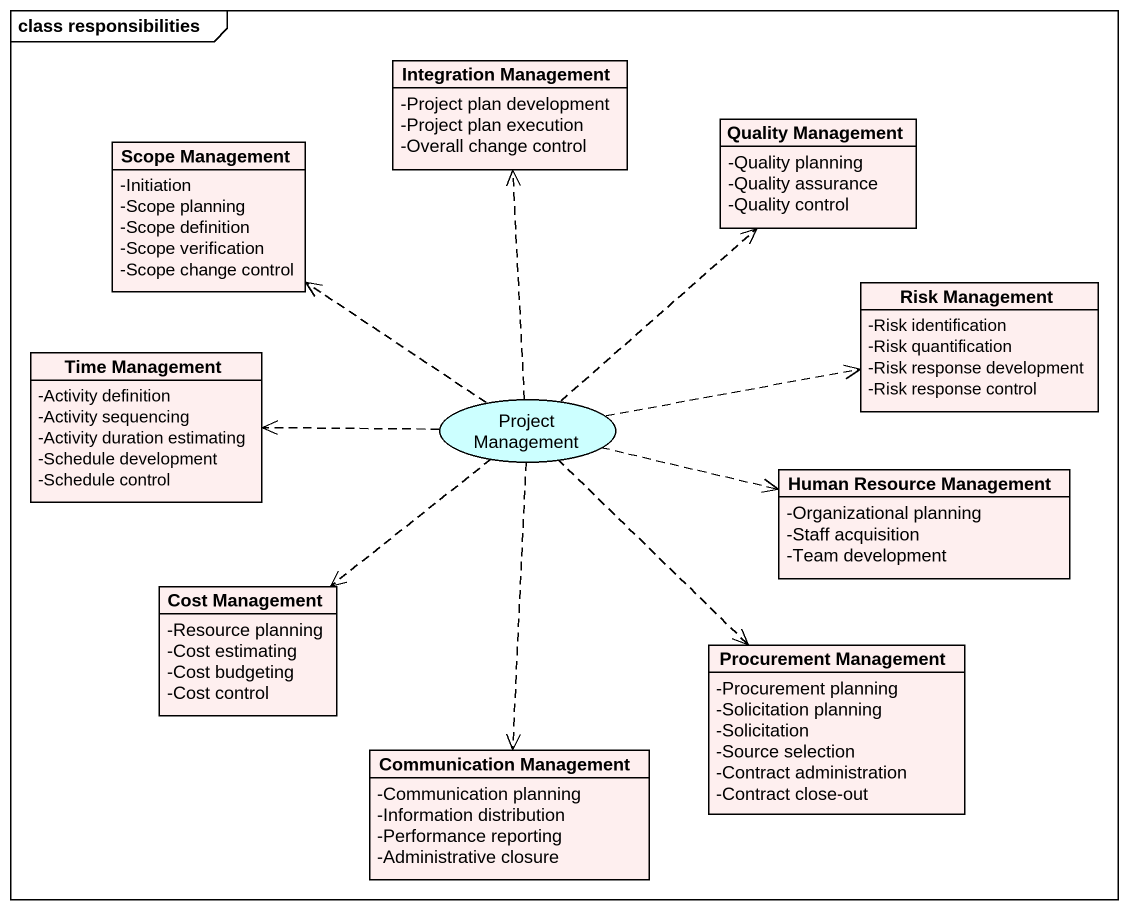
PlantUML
@startuml
mainframe class responsibilities
allowmixing
hide circle
hide empty members
skinparam classAttributeIconSize 0
class "Integration Management" as Integration_Management #FEEFEF {
  -Project plan development
  -Project plan execution
  -Overall change control
}
class "Quality Management" as Quality_Management #FEEFEF {
  -Quality planning
  -Quality assurance
  -Quality control
}
class "Scope Management" as Scope_Management #FEEFEF {
  -Initiation
  -Scope planning
  -Scope definition
  -Scope verification
  -Scope change control
}
class "Time Management" as Time_Management #FEEFEF {
  -Activity definition
  -Activity sequencing
  -Activity duration estimating
  -Schedule development
  -Schedule control
}
class "Risk Management" as Risk_Management #FEEFEF {
  -Risk identification
  -Risk quantification
  -Risk response development
  -Risk response control
}
usecase "Project Management" as Project_Management #CCFFFF
class "Human Resource Management" as Human_Resource_Management #FEEFEF {
  -Organizational planning
  -Staff acquisition
  -Team development
}
class "Cost Management" as Cost_Management #FEEFEF {
  -Resource planning
  -Cost estimating
  -Cost budgeting
  -Cost control
}
class "Procurement Management" as Procurement_Management #FEEFEF {
  -Procurement planning
  -Solicitation planning
  -Solicitation
  -Source selection
  -Contract administration
  -Contract close-out
}
class "Communication Management" as Communication_Management #FEEFEF {
  -Communication planning
  -Information distribution
  -Performance reporting
  -Administrative closure
}
Project_Management .up.> Integration_Management
Project_Management .up.> Quality_Management
Project_Management .up.> Scope_Management
Project_Management .left.> Time_Management
Project_Management .right.> Risk_Management
Project_Management .right.> Human_Resource_Management
Project_Management ..> Cost_Management
Project_Management ..> Procurement_Management
Project_Management ..> Communication_Management
@enduml
